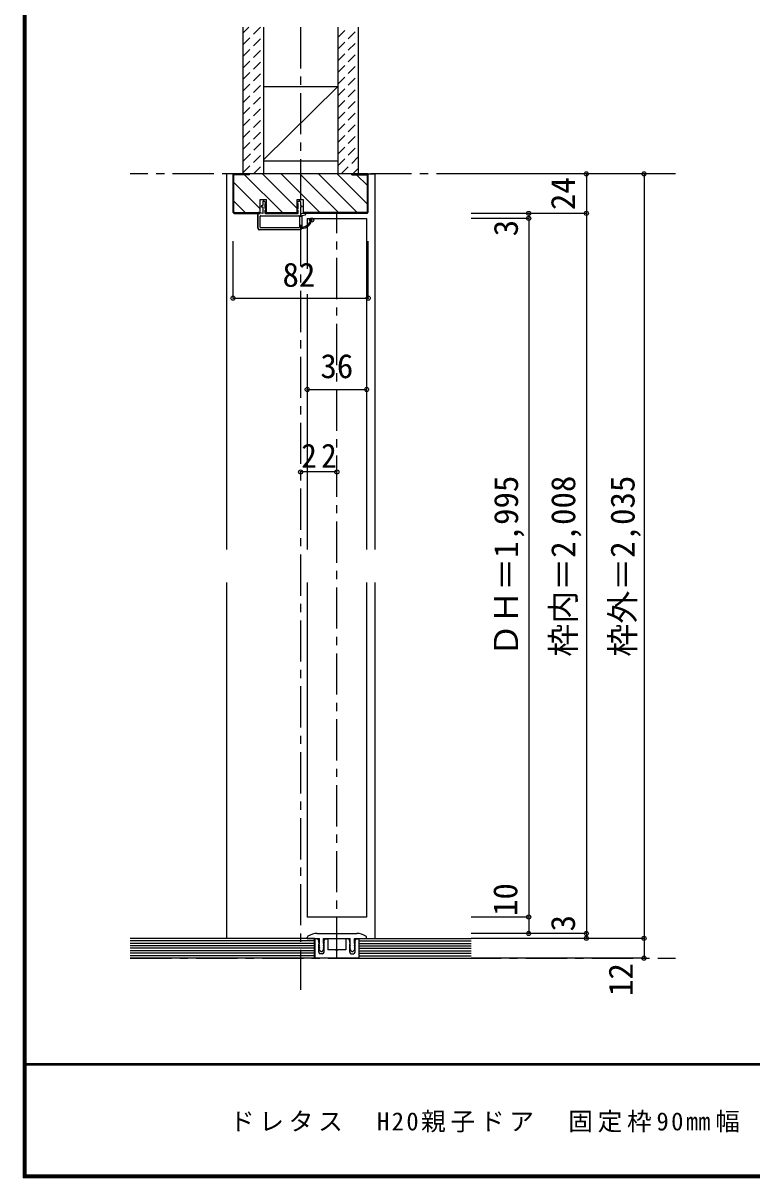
# Model space of a CAD drawing. Units: millimetres at full size, sheet at 1:5. Extents: x -973 to 977, y -718 to 696.
# Drawn here: x -973 to -531, y -701 to 0 of the extents above; entities that cross this region are included whole.
import ezdxf
from ezdxf.enums import TextEntityAlignment as Align

# ---------------------------------------------------------------- set-up
doc = ezdxf.new("R2010")
doc.units = ezdxf.units.MM
doc.header["$LTSCALE"] = 5
doc.header["$PDMODE"] = 32
doc.header["$PDSIZE"] = 2.5
doc.linetypes.add('CHAIN1', pattern=[8, 5, -1, 1, -1])
doc.linetypes.add('DASHED1', pattern=[1.8, 1.2, -0.6])
for name, color, linetype in [('0-0_補助線', 7, 'Continuous'), ('0-1_通り芯', 4, 'CHAIN1'), ('0-2_柱', 3, 'Continuous'), ('0-3_仕上げ', 7, 'Continuous'), ('0-4_枠', 3, 'Continuous'), ('0-6_扉', 6, 'Continuous'), ('0-7_金物', 7, 'Continuous'), ('0-B_寸法', 7, 'Continuous'), ('0-C_ハッチ', 4, 'DASHED1'), ('F-1_枠', 6, 'Continuous'), ('F-A_文字', 7, 'Continuous')]:
    doc.layers.add(name, color=color, linetype=linetype)
doc.styles.add('ＭＳ ゴシック', font='')
doc.styles.get('ＭＳ ゴシック').set_extended_font_data('MS Gothic')

# ---------------------------------------------------------------- blocks, each defined once
blk = doc.blocks.new('2')
at = {"layer": '0-0_補助線'}
for p, q in [((-9.846, -9.622), (-9.846, 15.078)), ((-8.846, 16.078), (0.354, 16.078)), ((-8.846, 15.878), (0.637, 15.878)), ((-8.446, 14.378), (-8.446, -8.922)), ((-8.146, 14.678), (-1.546, 14.678)), ((-1.246, 14.378), (-1.246, -8.922)), ((0.154, 11.653), (2.154, 11.653)), ((0.154, 11.653), (0.154, -8.497)), ((2.154, 10.953), (2.154, 11.653)), ((3.154, 11.653), (2.512, 10.83)), ((3.154, 11.653), (6.154, 11.653)), ((4.154, 13.753), (4.154, 13.053)), ((5.154, 13.053), (4.512, 13.876)), ((7.154, 13.053), (5.154, 13.053)), ((6.154, 10.953), (6.154, 11.653)), ((7.558, 12.258), (6.516, 10.835)), ((-1.48, -10.622), (-8.846, -10.622)), ((-1.546, -9.222), (-8.146, -9.222)), ((-1.189, -10.85), (-0.732, -12.694)), ((0.354, -12.922), (-0.441, -12.922)), ((0.154, -8.497), (2.154, -8.497)), ((4.154, -9.897), (0.154, -9.897)), ((0.154, -9.897), (0.154, -10.622)), ((0.154, -10.622), (0.645, -12.548)), ((2.154, -7.797), (2.154, -8.497)), ((3.154, -8.497), (2.512, -7.674)), ((3.154, -8.497), (6.154, -8.497)), ((4.154, -10.597), (4.154, -9.897)), ((5.154, -9.897), (4.512, -10.72)), ((7.154, -9.897), (5.154, -9.897)), ((6.154, -7.797), (6.154, -8.497)), ((7.558, -9.101), (6.516, -7.679))]:
    blk.add_line(p, q, dxfattribs=at)
for points in [[(-9.646, 15.078), (-9.646, -9.622), (-9.846, -9.622)], [(4.154, 13.053), (0.154, 13.053), (0.649, 15.723)]]:
    blk.add_lwpolyline(points, dxfattribs=at)
for centre, radius, start, end in [((-8.846, 15.078), 1, 90, 180), ((-8.846, 15.078), 0.8, 90, 180), ((-8.146, 14.378), 0.3, 90, 180), ((-1.546, 14.378), 0.3, 0, 90), ((0.354, 15.778), 0.3, 349.49875, 90), ((2.354, 10.953), 0.2, 180, 322.03043), ((4.354, 13.753), 0.2, 37.96957, 180), ((6.354, 10.953), 0.2, 180, 323.78053), ((7.154, 12.553), 0.5, 323.78053, 90), ((-8.846, -9.622), 1, 180, 270), ((-2.846, -10.72), 6, 179.06153, 259.29815), ((-8.146, -8.922), 0.3, 180, 270), ((-2.846, -10.72), 5.3, 178.93757, 259.29815), ((-1.546, -8.922), 0.3, 270, 0), ((-1.48, -10.922), 0.3, 13.9282, 90), ((-0.441, -12.622), 0.3, 193.9282, 270), ((0.354, -12.622), 0.3, 270, 14.29438), ((2.354, -7.797), 0.2, 37.96957, 180), ((4.354, -10.597), 0.2, 180, 322.03043), ((6.354, -7.797), 0.2, 36.21947, 180), ((7.154, -9.397), 0.5, 270, 36.21947), ((-3.896, -16.272), 0.35, 259.29815, 79.29815)]:
    blk.add_arc(centre, radius, start, end, dxfattribs=at)
blk.add_point((-3.896, -16.622), dxfattribs=at)

msp = doc.modelspace()

# ---------------------------------------------------------------- linework, layer by layer
at = {"layer": '0-1_通り芯'}
for p, q in [((-804.976, -2.5), (-804.976, -586.66)), ((-577.619, -91.5), (-908.333, -91.5)), ((-782.976, -567.5), (-782.976, -115.5)), ((-908.333, -567.5), (-577.619, -567.5))]:
    msp.add_line(p, q, dxfattribs=at)
at = {"layer": '0-2_柱'}
for p, q in [((-827.476, -38.5), (-782.476, -38.5)), ((-827.476, -83.5), (-782.476, -83.5))]:
    msp.add_line(p, q, dxfattribs=at)
at = {"layer": '0-2_柱', "color": 7}
msp.add_line((-827.476, -82.928), (-782.476, -38.5), dxfattribs=at)
at = {"layer": '0-3_仕上げ', "color": 2}
for p, q in [((-839.976, -2.5), (-839.976, -91.5)), ((-827.476, -2.5), (-827.476, -91.5)), ((-782.476, -2.5), (-782.476, -91.5)), ((-769.976, -2.5), (-769.976, -91.5)), ((-796.476, -555.5), (-908.333, -555.5)), ((-796.476, -567.5), (-796.476, -555.5)), ((-769.476, -567.5), (-769.476, -555.5)), ((-769.476, -555.5), (-701.619, -555.5)), ((-796.476, -567.5), (-908.333, -567.5)), ((-769.476, -567.5), (-701.619, -567.5))]:
    msp.add_line(p, q, dxfattribs=at)
at = {"layer": '0-3_仕上げ'}
for p, q in [((-796.476, -557), (-908.333, -557)), ((-796.476, -558.5), (-908.333, -558.5)), ((-796.476, -560), (-908.333, -560)), ((-769.476, -557), (-701.619, -557)), ((-769.476, -558.5), (-701.619, -558.5)), ((-769.476, -560), (-701.619, -560)), ((-796.476, -561.5), (-908.333, -561.5)), ((-796.476, -563), (-908.333, -563)), ((-796.476, -564.5), (-908.333, -564.5)), ((-796.476, -566), (-908.333, -566)), ((-769.476, -561.5), (-701.619, -561.5)), ((-769.476, -563), (-701.619, -563)), ((-769.476, -564.5), (-701.619, -564.5)), ((-769.476, -566), (-701.619, -566))]:
    msp.add_line(p, q, dxfattribs=at)
at = {"layer": '0-4_枠', "color": 4}
for p, q in [((-845.976, -91.5), (-849.976, -91.5)), ((-849.976, -91.5), (-849.976, -319.5)), ((-763.976, -91.5), (-759.976, -91.5)), ((-759.976, -91.5), (-759.976, -319.5)), ((-849.976, -339.5), (-849.976, -555.5)), ((-759.976, -339.5), (-759.976, -555.5))]:
    msp.add_line(p, q, dxfattribs=at)
at = {"layer": '0-4_枠'}
for p, q in [((-763.976, -91.5), (-845.976, -91.5)), ((-845.476, -114.586), (-845.476, -92)), ((-835.976, -92), (-845.476, -92)), ((-835.976, -92), (-835.976, -91.5)), ((-773.976, -92), (-773.976, -91.5)), ((-773.976, -92), (-764.476, -92)), ((-764.476, -114.586), (-764.476, -92)), ((-829.476, -107), (-825.776, -107)), ((-829.476, -115.5), (-829.476, -107)), ((-825.776, -115.5), (-825.776, -107)), ((-807.176, -115.5), (-807.176, -107)), ((-845.062, -115), (-845.476, -114.586)), ((-845.269, -115.5), (-829.476, -115.5)), ((-845.062, -115), (-829.476, -115)), ((-825.776, -115), (-807.176, -115)), ((-825.776, -115.5), (-807.176, -115.5)), ((-764.89, -115), (-803.476, -115)), ((-764.683, -115.5), (-803.476, -115.5)), ((-764.89, -115), (-764.476, -114.586))]:
    msp.add_line(p, q, dxfattribs=at)
for points in [[(-845.269, -115.5), (-845.976, -114.793), (-845.976, -91.5)], [(-764.683, -115.5), (-763.976, -114.793), (-763.976, -91.5)], [(-807.176, -107), (-803.476, -107), (-803.476, -115.5)]]:
    msp.add_lwpolyline(points, dxfattribs=at)
at = {"layer": '0-6_扉'}
for p, q in [((-800.976, -118.5), (-800.976, -149.19)), ((-800.976, -118.5), (-764.976, -118.5)), ((-764.976, -118.5), (-764.976, -319.5)), ((-800.976, -164.422), (-800.976, -319.5)), ((-800.976, -339.5), (-800.976, -542.5)), ((-764.976, -339.5), (-764.976, -542.5)), ((-764.976, -542.5), (-800.976, -542.5))]:
    msp.add_line(p, q, dxfattribs=at)
at = {"layer": '0-7_金物'}
for p, q in [((-794.976, -552.5), (-770.976, -552.5)), ((-800.976, -555.5), (-800.976, -555.017)), ((-800.976, -555.5), (-793.626, -555.5)), ((-796.476, -567.5), (-796.476, -555.8)), ((-795.026, -555.8), (-796.476, -555.8)), ((-796.376, -555.8), (-796.376, -567.5)), ((-794.026, -558.05), (-794.026, -556.8)), ((-794.026, -558.05), (-793.819, -558.396)), ((-794.026, -559.05), (-793.819, -558.704)), ((-794.026, -563.8), (-794.026, -559.05)), ((-793.626, -558.5), (-793.833, -558.846)), ((-793.626, -559.5), (-793.833, -559.154)), ((-793.626, -560), (-793.833, -560.346)), ((-793.626, -561), (-793.833, -560.654)), ((-793.626, -558.5), (-793.626, -555.5)), ((-793.626, -560), (-793.626, -559.5)), ((-791.126, -555.5), (-774.826, -555.5)), ((-791.126, -558.5), (-791.126, -555.5)), ((-791.126, -558.5), (-790.919, -558.846)), ((-791.126, -560), (-790.919, -560.346)), ((-791.126, -561), (-790.919, -560.654)), ((-790.726, -558.05), (-790.933, -558.396)), ((-790.726, -559.05), (-790.933, -558.704)), ((-790.726, -558.05), (-790.726, -556.8)), ((-790.726, -563.8), (-790.726, -559.05)), ((-789.726, -555.8), (-788.376, -555.8)), ((-788.376, -555.8), (-788.376, -562.5)), ((-777.576, -555.8), (-777.576, -562.5)), ((-776.226, -555.8), (-777.576, -555.8)), ((-775.226, -558.05), (-775.226, -556.8)), ((-775.226, -558.05), (-775.019, -558.396)), ((-775.226, -559.05), (-775.019, -558.704)), ((-775.226, -563.8), (-775.226, -559.05)), ((-774.826, -558.5), (-775.033, -558.846)), ((-774.826, -560), (-775.033, -560.346)), ((-774.826, -561), (-775.033, -560.654)), ((-774.826, -558.5), (-774.826, -555.5)), ((-772.326, -555.5), (-764.976, -555.5)), ((-772.326, -558.5), (-772.326, -555.5)), ((-772.326, -558.5), (-772.119, -558.846)), ((-772.326, -559.5), (-772.119, -559.154)), ((-772.326, -560), (-772.326, -559.5)), ((-772.326, -560), (-772.119, -560.346)), ((-772.326, -561), (-772.119, -560.654)), ((-771.926, -558.05), (-772.133, -558.396)), ((-771.926, -559.05), (-772.133, -558.704)), ((-771.926, -558.05), (-771.926, -556.8)), ((-771.926, -563.8), (-771.926, -559.05)), ((-770.926, -555.8), (-769.476, -555.8)), ((-769.576, -555.8), (-769.576, -567.5)), ((-769.476, -567.5), (-769.476, -555.8)), ((-764.976, -555.5), (-764.976, -555.017)), ((-769.476, -567.5), (-796.476, -567.5)), ((-793.626, -561.5), (-793.833, -561.846)), ((-792.743, -563.34), (-793.796, -562.204)), ((-793.626, -561), (-793.626, -561.5)), ((-791.726, -564.8), (-793.026, -564.8)), ((-792.009, -563.34), (-790.956, -562.204)), ((-791.126, -561.5), (-791.126, -561)), ((-791.126, -561.5), (-790.919, -561.846)), ((-783.476, -562.5), (-788.376, -562.5)), ((-782.976, -563), (-783.476, -562.5)), ((-782.976, -563), (-782.476, -562.5)), ((-777.576, -562.5), (-782.476, -562.5)), ((-774.826, -561.5), (-775.033, -561.846)), ((-773.943, -563.34), (-774.996, -562.204)), ((-774.826, -561.5), (-774.826, -561)), ((-774.226, -564.8), (-772.926, -564.8)), ((-773.209, -563.34), (-772.156, -562.204)), ((-772.326, -561), (-772.326, -561.5)), ((-772.326, -561.5), (-772.119, -561.846))]:
    msp.add_line(p, q, dxfattribs=at)
for points in [[(-791.126, -560), (-791.126, -559.5), (-790.919, -559.154)], [(-774.826, -560), (-774.826, -559.5), (-775.033, -559.154)]]:
    msp.add_lwpolyline(points, dxfattribs=at)
for centre, radius, start, end in [((-794.976, -562.5), 10, 90, 123.74899), ((-770.976, -562.5), 10, 56.25101, 90), ((-799.976, -555.017), 1, 123.74899, 180), ((-795.026, -556.8), 1, 0, 90), ((-793.576, -559), 0.3, 149.05365, 210.94635), ((-793.576, -560.5), 0.3, 149.05365, 210.94635), ((-794.076, -558.55), 0.3, 329.05368, 30.94635), ((-790.676, -558.55), 0.3, 149.05365, 210.94632), ((-791.176, -559), 0.3, 329.05365, 30.94632), ((-791.176, -560.5), 0.3, 329.05365, 30.94632), ((-789.726, -556.8), 1, 90, 180), ((-776.226, -556.8), 1, 0, 90), ((-774.776, -559), 0.3, 149.05366, 210.94634), ((-774.776, -560.5), 0.3, 149.05366, 210.94634), ((-775.276, -558.55), 0.3, 329.05368, 30.94635), ((-771.876, -558.55), 0.3, 149.05365, 210.94632), ((-772.376, -559), 0.3, 329.05365, 30.94635), ((-772.376, -560.5), 0.3, 329.05365, 30.94635), ((-770.926, -556.8), 1, 90, 180), ((-765.976, -555.017), 1, 0, 56.25101), ((-793.026, -563.8), 1, 180, 270), ((-793.576, -562), 0.3, 149.05362, 222.83826), ((-792.376, -563), 0.5, 222.83826, 317.16174), ((-791.726, -563.8), 1, 270, 0), ((-791.176, -562), 0.3, 317.16174, 30.94632), ((-774.226, -563.8), 1, 180, 270), ((-774.776, -562), 0.3, 149.0537, 222.83827), ((-773.576, -563), 0.5, 222.83827, 317.16174), ((-772.926, -563.8), 1, 270, 0), ((-772.376, -562), 0.3, 317.16174, 30.94638)]:
    msp.add_arc(centre, radius, start, end, dxfattribs=at)
at = {"layer": '0-B_寸法', "color": 4}
for p, q in [((-596.619, -91.5), (-701.619, -91.5)), ((-631.619, -91.5), (-631.619, -555.5)), ((-596.619, -91.5), (-596.619, -567.5)), ((-631.619, -115.5), (-701.619, -115.5)), ((-666.619, -118.5), (-701.619, -118.5)), ((-666.619, -115.5), (-666.619, -552.5)), ((-845.976, -166.922), (-845.976, -132.4)), ((-763.976, -166.922), (-763.976, -132.4)), ((-845.976, -166.922), (-763.976, -166.922)), ((-800.976, -222.382), (-764.976, -222.382)), ((-782.976, -272.382), (-804.976, -272.382)), ((-666.619, -542.5), (-701.619, -542.5)), ((-631.619, -552.5), (-701.619, -552.5)), ((-596.619, -555.5), (-701.619, -555.5)), ((-596.619, -567.5), (-701.619, -567.5))]:
    msp.add_line(p, q, dxfattribs=at)
at = {"layer": '0-B_寸法'}
for p in [(-631.619, -91.5), (-596.619, -91.5), (-666.619, -115.5), (-666.619, -118.5), (-631.619, -115.5), (-845.976, -166.922), (-763.976, -166.922), (-800.976, -222.382), (-764.976, -222.382), (-804.976, -272.382), (-782.976, -272.382), (-666.619, -542.5), (-666.619, -552.5), (-631.619, -552.5), (-631.619, -555.5), (-596.619, -555.5), (-596.619, -567.5)]:
    msp.add_point(p, dxfattribs=at)
at = {"layer": '0-C_ハッチ'}
for p, q in [((-839.976, -6.04), (-836.436, -2.5)), ((-839.976, -13.111), (-829.365, -2.5)), ((-782.476, -8.748), (-776.228, -2.5)), ((-782.476, -15.819), (-769.976, -3.319)), ((-839.976, -20.182), (-827.476, -7.682)), ((-782.476, -22.89), (-769.976, -10.39)), ((-839.976, -27.253), (-827.476, -14.753)), ((-782.476, -29.961), (-769.976, -17.461)), ((-839.976, -34.324), (-827.476, -21.824)), ((-782.476, -37.032), (-769.976, -24.532)), ((-839.976, -41.395), (-827.476, -28.895)), ((-782.476, -44.103), (-769.976, -31.603)), ((-839.976, -48.466), (-827.476, -35.966)), ((-782.476, -51.174), (-769.976, -38.674)), ((-839.976, -55.537), (-827.476, -43.037)), ((-782.476, -58.246), (-769.976, -45.746)), ((-839.976, -62.608), (-827.476, -50.108)), ((-782.476, -65.317), (-769.976, -52.817)), ((-839.976, -69.679), (-827.476, -57.179)), ((-782.476, -72.388), (-769.976, -59.888)), ((-839.976, -76.751), (-827.476, -64.251)), ((-782.476, -79.459), (-769.976, -66.959)), ((-839.654, -83.5), (-827.476, -71.322)), ((-782.476, -86.53), (-769.976, -74.03)), ((-839.976, -90.893), (-827.476, -78.393)), ((-780.375, -91.5), (-769.976, -81.101)), ((-833.512, -91.5), (-827.476, -85.464)), ((-773.304, -91.5), (-769.976, -88.172))]:
    msp.add_line(p, q, dxfattribs=at)
at = {"layer": '0-C_ハッチ', "linetype": 'Continuous'}
for p, q in [((-845.476, -96.784), (-829.476, -112.784)), ((-838.947, -92), (-815.947, -115)), ((-828.133, -91.5), (-807.176, -112.457)), ((-816.819, -91.5), (-793.319, -115)), ((-805.505, -91.5), (-782.005, -115)), ((-794.192, -91.5), (-770.692, -115)), ((-782.878, -91.5), (-764.476, -109.902)), ((-771.064, -92), (-764.476, -98.588)), ((-845.476, -108.098), (-838.574, -115))]:
    msp.add_line(p, q, dxfattribs=at)
at = {"layer": 'F-1_枠'}
for p, q in [((-973.347, 695.833), (-973.347, -700.833)), ((-972.514, 695.833), (-972.514, -700.833)), ((-971.68, 695.833), (-971.68, -700.833)), ((976.653, -631.667), (-973.347, -631.667)), ((976.653, -632.5), (-973.347, -632.5)), ((976.653, -699.167), (-973.347, -699.167)), ((976.653, -700), (-973.347, -700)), ((976.653, -700.833), (-973.347, -700.833))]:
    msp.add_line(p, q, dxfattribs=at)

# ---------------------------------------------------------------- block references
at = {"layer": '0-7_金物', "rotation": 90}
msp.add_blockref('2', (-814.898, -115.654), dxfattribs=at)

# ---------------------------------------------------------------- texts
at = {"layer": '0-B_寸法', "style": 'ＭＳ ゴシック'}
for s, p in [('24', (-634.119, -113.5)), ('3', (-668.782, -129.385)), ('ＤＨ＝1,995', (-668.656, -384.5)), ('枠内＝2,008', (-633.976, -384.5)), ('枠外＝2,035', (-597.962, -384.5)), ('10', (-669.119, -541.875)), ('3', (-634.119, -551.25)), ('12', (-599.119, -590.44))]:
    msp.add_text(s, height=14.66, rotation=90, dxfattribs=at).set_placement(p, align=Align.BOTTOM_LEFT)
for s, p in [('82', (-815.976, -164.422)), ('36', (-792.976, -219.882))]:
    msp.add_text(s, height=14.66, dxfattribs=at).set_placement(p, align=Align.BOTTOM_LEFT)
at = {"layer": '0-B_寸法', "insert": (-804.601, -269.882), "char_height": 14.66, "attachment_point": 7, "style": 'ＭＳ ゴシック'}
msp.add_mtext('\\T1.27;\\W0.95;22', dxfattribs=at)
at = {"layer": 'F-A_文字', "insert": (-847.938, -673.333), "char_height": 11, "attachment_point": 7, "style": 'ＭＳ ゴシック'}
msp.add_mtext('\\T1.19;ドレタス\u3000H20親子ドア\u3000固定枠90㎜幅\u3000通気仕様\u30003方枠＋樹脂下枠', dxfattribs=at)

doc.saveas('drawing.dxf')
